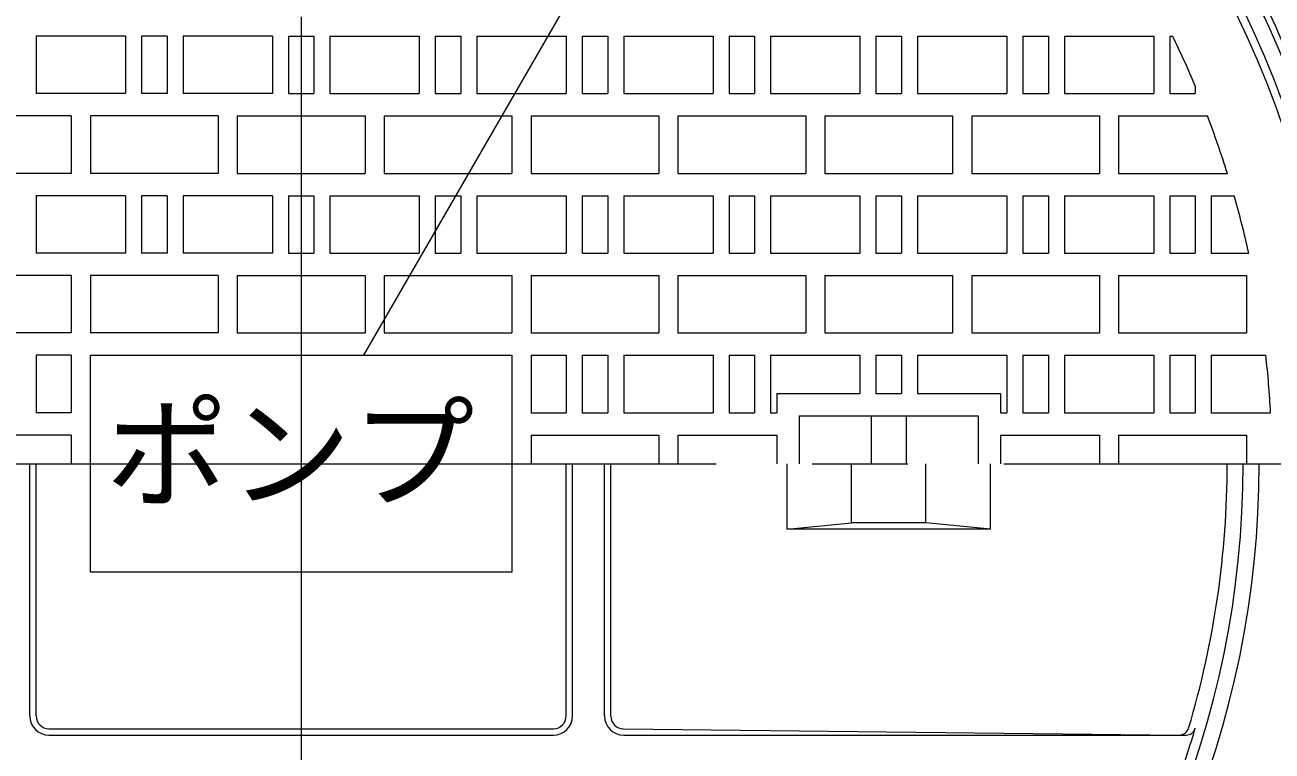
# Model space of a CAD drawing. Units: millimetres, scale not verified. Extents: x -5968 to 5968, y -4228 to 4228.
# Drawn here: x 2281.1 to 2671.6, y 1798.4 to 2025.9 of the extents above; entities that cross this region are included whole.
import ezdxf
from ezdxf.enums import TextEntityAlignment as Align

# ---------------------------------------------------------------- set-up
doc = ezdxf.new("R2010")
doc.units = ezdxf.units.MM
doc.header["$LTSCALE"] = 30
doc.linetypes.add('CHAIN2', pattern=[12, 9, -1, 1, -1])
doc.layers.add('0-A_蓋', color=3, linetype='Continuous', lineweight=9)
doc.styles.add('ＭＳ ゴシック', font='')
doc.styles.get('ＭＳ ゴシック').set_extended_font_data('MS Gothic')

msp = doc.modelspace()

# ---------------------------------------------------------------- linework, layer by layer
at = {"layer": '0-A_蓋', "color": 7, "linetype": 'CHAIN2'}
for p, q in [((2367.56, 2388.39), (2367.56, 1388.39)), ((1867.56, 1888.39), (2867.56, 1888.39))]:
    msp.add_line(p, q, dxfattribs=at)
at = {"layer": '0-A_蓋', "color": 7, "lineweight": 18}
msp.add_line((2387.19, 1922.39), (2540.06, 2187.17), dxfattribs=at)
at = {"layer": '0-A_蓋', "lineweight": 18}
for p, q in [((2312.56, 2022.39), (2312.56, 2004.39)), ((2317.56, 2022.39), (2317.56, 2004.39)), ((2325.56, 2022.39), (2317.56, 2022.39)), ((2358.56, 2022.39), (2358.56, 2004.39)), ((2363.56, 2022.39), (2371.56, 2022.39)), ((2371.56, 2022.39), (2371.56, 2004.39)), ((2376.56, 2022.39), (2376.56, 2004.39)), ((2409.56, 2022.39), (2417.56, 2022.39)), ((2417.56, 2022.39), (2417.56, 2004.39)), ((2422.56, 2022.39), (2422.56, 2004.39)), ((2455.56, 2022.39), (2463.56, 2022.39)), ((2463.56, 2022.39), (2463.56, 2004.39)), ((2468.56, 2022.39), (2468.56, 2004.39)), ((2501.56, 2022.39), (2509.56, 2022.39)), ((2509.56, 2022.39), (2509.56, 2004.39)), ((2514.56, 2022.39), (2514.56, 2004.39)), ((2547.56, 2022.39), (2555.56, 2022.39)), ((2555.56, 2022.39), (2555.56, 2004.39)), ((2560.56, 2022.39), (2560.56, 2004.39)), ((2593.56, 2022.39), (2601.56, 2022.39)), ((2601.56, 2022.39), (2601.56, 2004.39)), ((2606.56, 2022.39), (2606.56, 2004.39)), ((2639.56, 2022.39), (2640.44, 2022.39)), ((2312.56, 2004.39), (2284.56, 2004.39)), ((2358.56, 2004.39), (2330.56, 2004.39)), ((2376.56, 2004.39), (2404.56, 2004.39)), ((2422.56, 2004.39), (2450.56, 2004.39)), ((2468.56, 2004.39), (2496.56, 2004.39)), ((2514.56, 2004.39), (2542.56, 2004.39)), ((2560.56, 2004.39), (2588.56, 2004.39)), ((2606.56, 2004.39), (2634.56, 2004.39)), ((2647.56, 2006.78), (2647.56, 2004.39)), ((2295.56, 1997.39), (2255.56, 1997.39)), ((2301.56, 1997.39), (2301.56, 1979.39)), ((2341.56, 1997.39), (2301.56, 1997.39)), ((2347.56, 1997.39), (2387.56, 1997.39)), ((2387.56, 1997.39), (2387.56, 1979.39)), ((2393.56, 1997.39), (2433.56, 1997.39)), ((2433.56, 1997.39), (2433.56, 1979.39)), ((2439.56, 1997.39), (2479.56, 1997.39)), ((2479.56, 1997.39), (2479.56, 1979.39)), ((2485.56, 1997.39), (2525.56, 1997.39)), ((2525.56, 1997.39), (2525.56, 1979.39)), ((2531.56, 1997.39), (2571.56, 1997.39)), ((2571.56, 1997.39), (2571.56, 1979.39)), ((2577.56, 1997.39), (2617.56, 1997.39)), ((2617.56, 1997.39), (2617.56, 1979.39)), ((2623.56, 1997.39), (2623.56, 1979.39)), ((2623.56, 1997.39), (2651.35, 1997.39)), ((2623.56, 1979.39), (2657.62, 1979.39)), ((2312.56, 1972.39), (2312.56, 1954.39)), ((2317.56, 1972.39), (2317.56, 1954.39)), ((2325.56, 1972.39), (2317.56, 1972.39)), ((2358.56, 1972.39), (2358.56, 1954.39)), ((2363.56, 1972.39), (2371.56, 1972.39)), ((2371.56, 1972.39), (2371.56, 1954.39)), ((2376.56, 1972.39), (2376.56, 1954.39)), ((2409.56, 1972.39), (2417.56, 1972.39)), ((2417.56, 1972.39), (2417.56, 1954.39)), ((2422.56, 1972.39), (2422.56, 1954.39)), ((2455.56, 1972.39), (2463.56, 1972.39)), ((2463.56, 1972.39), (2463.56, 1954.39)), ((2468.56, 1972.39), (2468.56, 1954.39)), ((2501.56, 1972.39), (2509.56, 1972.39)), ((2509.56, 1972.39), (2509.56, 1954.39)), ((2514.56, 1972.39), (2514.56, 1954.39)), ((2547.56, 1972.39), (2555.56, 1972.39)), ((2555.56, 1972.39), (2555.56, 1954.39)), ((2560.56, 1972.39), (2560.56, 1954.39)), ((2593.56, 1972.39), (2601.56, 1972.39)), ((2601.56, 1972.39), (2601.56, 1954.39)), ((2606.56, 1972.39), (2606.56, 1954.39)), ((2639.56, 1972.39), (2647.56, 1972.39)), ((2647.56, 1972.39), (2647.56, 1954.39)), ((2652.56, 1972.39), (2652.56, 1954.39)), ((2652.56, 1972.39), (2659.73, 1972.39)), ((2312.56, 1954.39), (2284.56, 1954.39)), ((2358.56, 1954.39), (2330.56, 1954.39)), ((2376.56, 1954.39), (2404.56, 1954.39)), ((2422.56, 1954.39), (2450.56, 1954.39)), ((2468.56, 1954.39), (2496.56, 1954.39)), ((2514.56, 1954.39), (2542.56, 1954.39)), ((2560.56, 1954.39), (2588.56, 1954.39)), ((2606.56, 1954.39), (2634.56, 1954.39)), ((2652.56, 1954.39), (2664.31, 1954.39)), ((2295.56, 1947.39), (2255.56, 1947.39)), ((2295.56, 1947.39), (2295.56, 1929.39)), ((2301.56, 1947.39), (2301.56, 1929.39)), ((2341.56, 1947.39), (2301.56, 1947.39)), ((2347.56, 1947.39), (2387.56, 1947.39)), ((2387.56, 1947.39), (2387.56, 1929.39)), ((2393.56, 1947.39), (2433.56, 1947.39)), ((2433.56, 1947.39), (2433.56, 1929.39)), ((2439.56, 1947.39), (2479.56, 1947.39)), ((2439.56, 1947.39), (2439.56, 1929.39)), ((2479.56, 1947.39), (2479.56, 1929.39)), ((2485.56, 1947.39), (2525.56, 1947.39)), ((2525.56, 1947.39), (2525.56, 1929.39)), ((2531.56, 1947.39), (2571.56, 1947.39)), ((2571.56, 1947.39), (2571.56, 1929.39)), ((2577.56, 1947.39), (2617.56, 1947.39)), ((2617.56, 1947.39), (2617.56, 1929.39)), ((2623.56, 1947.39), (2663.56, 1947.39)), ((2663.56, 1947.39), (2663.56, 1929.39)), ((2295.56, 1929.39), (2255.56, 1929.39)), ((2439.56, 1929.39), (2479.56, 1929.39)), ((2284.56, 1922.39), (2284.56, 1904.39)), ((2295.56, 1922.39), (2284.56, 1922.39)), ((2295.56, 1922.39), (2295.56, 1904.39)), ((2439.56, 1922.39), (2439.56, 1904.39)), ((2439.56, 1922.39), (2450.56, 1922.39)), ((2450.56, 1922.39), (2450.56, 1904.39)), ((2455.56, 1922.39), (2463.56, 1922.39)), ((2463.56, 1922.39), (2463.56, 1904.39)), ((2468.56, 1922.39), (2468.56, 1904.39)), ((2501.56, 1922.39), (2509.56, 1922.39)), ((2509.56, 1922.39), (2509.56, 1904.39)), ((2514.56, 1922.39), (2542.56, 1922.39)), ((2514.56, 1922.39), (2514.56, 1904.39)), ((2542.56, 1922.39), (2542.56, 1910.39)), ((2547.56, 1922.39), (2555.56, 1922.39)), ((2547.56, 1922.39), (2547.56, 1910.39)), ((2555.56, 1922.39), (2555.56, 1910.39)), ((2560.56, 1922.39), (2560.56, 1910.39)), ((2593.56, 1922.39), (2601.56, 1922.39)), ((2601.56, 1922.39), (2601.56, 1904.39)), ((2606.56, 1922.39), (2606.56, 1904.39)), ((2639.56, 1922.39), (2647.56, 1922.39)), ((2647.56, 1922.39), (2647.56, 1904.39)), ((2652.56, 1922.39), (2652.56, 1904.39)), ((2652.56, 1922.39), (2669.65, 1922.39)), ((2516.56, 1910.39), (2542.56, 1910.39)), ((2516.56, 1910.39), (2516.56, 1904.39)), ((2547.56, 1910.39), (2555.56, 1910.39)), ((2560.56, 1910.39), (2586.56, 1910.39)), ((2586.56, 1910.39), (2586.56, 1904.39)), ((2295.56, 1904.39), (2284.56, 1904.39)), ((2439.56, 1904.39), (2450.56, 1904.39)), ((2468.56, 1904.39), (2496.56, 1904.39)), ((2514.56, 1904.39), (2516.56, 1904.39)), ((2523.56, 1903.39), (2579.56, 1903.39)), ((2523.56, 1903.39), (2523.56, 1888.39)), ((2546.06, 1903.39), (2546.06, 1888.39)), ((2557.06, 1903.39), (2557.06, 1888.39)), ((2579.56, 1903.39), (2579.56, 1888.39)), ((2586.56, 1904.39), (2588.56, 1904.39)), ((2606.56, 1904.39), (2634.56, 1904.39)), ((2652.56, 1904.39), (2671.14, 1904.39)), ((2295.56, 1897.39), (2295.56, 1888.39)), ((2439.56, 1897.39), (2479.56, 1897.39)), ((2439.56, 1897.39), (2439.56, 1888.39)), ((2479.56, 1897.39), (2479.56, 1888.39)), ((2485.56, 1897.39), (2485.56, 1888.39)), ((2485.56, 1897.39), (2516.56, 1897.39)), ((2516.56, 1897.39), (2516.56, 1888.39)), ((2586.56, 1897.39), (2617.56, 1897.39)), ((2586.56, 1897.39), (2586.56, 1888.39)), ((2617.56, 1897.39), (2617.56, 1888.39)), ((2623.56, 1897.39), (2663.56, 1897.39)), ((2623.56, 1897.39), (2623.56, 1888.39)), ((2663.56, 1897.39), (2663.56, 1888.39)), ((2282.56, 1809.39), (2282.56, 1888.39)), ((2284.56, 1809.39), (2284.56, 1888.39)), ((2450.56, 1809.39), (2450.56, 1888.39)), ((2452.56, 1809.39), (2452.56, 1888.39)), ((2462.56, 1809.39), (2462.56, 1888.39)), ((2464.56, 1809.32), (2464.56, 1888.39)), ((2519.74, 1867.89), (2519.74, 1888.39)), ((2583.39, 1867.89), (2583.39, 1888.39)), ((2563.2, 1869.89), (2539.92, 1869.89)), ((2288.56, 1805.39), (2446.56, 1805.39)), ((2468.52, 1805.32), (2642.58, 1803.42)), ((2288.56, 1803.39), (2446.56, 1803.39)), ((2468.56, 1803.39), (2644.69, 1803.39))]:
    msp.add_line(p, q, dxfattribs=at)
for points in [[(2312.56, 2022.39), (2284.56, 2022.39), (2284.56, 2004.39)], [(2325.56, 2022.39), (2325.56, 2004.39), (2317.56, 2004.39)], [(2358.56, 2022.39), (2330.56, 2022.39), (2330.56, 2004.39)], [(2363.56, 2022.39), (2363.56, 2004.39), (2371.56, 2004.39)], [(2376.56, 2022.39), (2404.56, 2022.39), (2404.56, 2004.39)], [(2409.56, 2022.39), (2409.56, 2004.39), (2417.56, 2004.39)], [(2422.56, 2022.39), (2450.56, 2022.39), (2450.56, 2004.39)], [(2455.56, 2022.39), (2455.56, 2004.39), (2463.56, 2004.39)], [(2468.56, 2022.39), (2496.56, 2022.39), (2496.56, 2004.39)], [(2501.56, 2022.39), (2501.56, 2004.39), (2509.56, 2004.39)], [(2514.56, 2022.39), (2542.56, 2022.39), (2542.56, 2004.39)], [(2547.56, 2022.39), (2547.56, 2004.39), (2555.56, 2004.39)], [(2560.56, 2022.39), (2588.56, 2022.39), (2588.56, 2004.39)], [(2593.56, 2022.39), (2593.56, 2004.39), (2601.56, 2004.39)], [(2606.56, 2022.39), (2634.56, 2022.39), (2634.56, 2004.39)], [(2639.56, 2022.39), (2639.56, 2004.39), (2647.56, 2004.39)], [(2295.56, 1997.39), (2295.56, 1979.39), (2255.56, 1979.39)], [(2341.56, 1997.39), (2341.56, 1979.39), (2301.56, 1979.39)], [(2347.56, 1997.39), (2347.56, 1979.39), (2387.56, 1979.39)], [(2393.56, 1997.39), (2393.56, 1979.39), (2433.56, 1979.39)], [(2439.56, 1997.39), (2439.56, 1979.39), (2479.56, 1979.39)], [(2485.56, 1997.39), (2485.56, 1979.39), (2525.56, 1979.39)], [(2531.56, 1997.39), (2531.56, 1979.39), (2571.56, 1979.39)], [(2577.56, 1997.39), (2577.56, 1979.39), (2617.56, 1979.39)], [(2312.56, 1972.39), (2284.56, 1972.39), (2284.56, 1954.39)], [(2325.56, 1972.39), (2325.56, 1954.39), (2317.56, 1954.39)], [(2358.56, 1972.39), (2330.56, 1972.39), (2330.56, 1954.39)], [(2363.56, 1972.39), (2363.56, 1954.39), (2371.56, 1954.39)], [(2376.56, 1972.39), (2404.56, 1972.39), (2404.56, 1954.39)], [(2409.56, 1972.39), (2409.56, 1954.39), (2417.56, 1954.39)], [(2422.56, 1972.39), (2450.56, 1972.39), (2450.56, 1954.39)], [(2455.56, 1972.39), (2455.56, 1954.39), (2463.56, 1954.39)], [(2468.56, 1972.39), (2496.56, 1972.39), (2496.56, 1954.39)], [(2501.56, 1972.39), (2501.56, 1954.39), (2509.56, 1954.39)], [(2514.56, 1972.39), (2542.56, 1972.39), (2542.56, 1954.39)], [(2547.56, 1972.39), (2547.56, 1954.39), (2555.56, 1954.39)], [(2560.56, 1972.39), (2588.56, 1972.39), (2588.56, 1954.39)], [(2593.56, 1972.39), (2593.56, 1954.39), (2601.56, 1954.39)], [(2606.56, 1972.39), (2634.56, 1972.39), (2634.56, 1954.39)], [(2639.56, 1972.39), (2639.56, 1954.39), (2647.56, 1954.39)], [(2341.56, 1947.39), (2341.56, 1929.39), (2301.56, 1929.39)], [(2347.56, 1947.39), (2347.56, 1929.39), (2387.56, 1929.39)], [(2393.56, 1947.39), (2393.56, 1929.39), (2433.56, 1929.39)], [(2485.56, 1947.39), (2485.56, 1929.39), (2525.56, 1929.39)], [(2531.56, 1947.39), (2531.56, 1929.39), (2571.56, 1929.39)], [(2577.56, 1947.39), (2577.56, 1929.39), (2617.56, 1929.39)], [(2623.56, 1947.39), (2623.56, 1929.39), (2663.56, 1929.39)], [(2455.56, 1922.39), (2455.56, 1904.39), (2463.56, 1904.39)], [(2468.56, 1922.39), (2496.56, 1922.39), (2496.56, 1904.39)], [(2501.56, 1922.39), (2501.56, 1904.39), (2509.56, 1904.39)], [(2560.56, 1922.39), (2588.56, 1922.39), (2588.56, 1904.39)], [(2593.56, 1922.39), (2593.56, 1904.39), (2601.56, 1904.39)], [(2606.56, 1922.39), (2634.56, 1922.39), (2634.56, 1904.39)], [(2639.56, 1922.39), (2639.56, 1904.39), (2647.56, 1904.39)], [(2295.56, 1897.39), (2255.56, 1897.39), (2255.56, 1888.39)], [(2583.39, 1867.89), (2519.74, 1867.89), (2539.92, 1869.89), (2539.92, 1888.39)], [(2583.39, 1867.89), (2563.2, 1869.89), (2563.2, 1888.39)]]:
    msp.add_lwpolyline(points, dxfattribs=at)
at = {"layer": '0-A_蓋', "color": 7, "lineweight": 18}
msp.add_lwpolyline([(2301.56, 1854.39), (2301.56, 1922.39), (2433.56, 1922.39), (2433.56, 1854.39)], close=True, dxfattribs=at)
at = {"layer": '0-A_蓋'}
for radius in [450, 440]:
    msp.add_circle((2367.56, 1888.39), radius, dxfattribs=at)
at = {"layer": '0-A_蓋', "color": 2, "lineweight": 18}
for radius, start, end in [(332.5, 0, 180), (327.5, 0, 180), (355, 316.3759, 43.6241), (354, 0, 41.1937), (343, 0, 40.9159), (341, 0, 40.8678), (334.5, 0, 40.8122), (300, 180, 359.9999)]:
    msp.add_arc((2367.56, 1888.39), radius, start, end, dxfattribs=at)
at = {"layer": '0-A_蓋', "lineweight": 18}
for centre, radius, start, end in [((2367.56, 1888.39), 325, 0, 180), ((2367.56, 1888.39), 304, 22.9196, 26.1543), ((2367.56, 1888.39), 304, 17.4181, 21.0113), ((2367.56, 1888.39), 304, 12.5391, 16.0404), ((2367.56, 1888.39), 304, 3.017, 6.4215), ((2367.56, 1888.39), 295, 180, 360), ((2367.56, 1888.39), 290, 343.4031, 360), ((2288.56, 1809.39), 6, 180, 270), ((2288.56, 1809.39), 4, 180, 270), ((2446.56, 1809.39), 4, 270, 0), ((2446.56, 1809.39), 6, 270, 0), ((2468.56, 1809.39), 6, 180, 270), ((2468.56, 1809.32), 4, 180, 269.3738), ((2367.56, 1888.39), 292, 340.1781, 343.5167), ((2642.61, 1806.42), 3, 269.3739, 343.4035), ((2644.69, 1806.39), 3, 270, 343.5164)]:
    msp.add_arc(centre, radius, start, end, dxfattribs=at)
at = {"layer": '0-A_蓋', "color": 2}
msp.add_arc((2367.56, 1888.39), 400, 180, 0, dxfattribs=at)

# ---------------------------------------------------------------- texts
at = {"layer": '0-A_蓋', "color": 7, "style": 'ＭＳ ゴシック'}
msp.add_text('ポンプ', height=28.23, dxfattribs=at).set_placement((2306.31, 1869.14), align=Align.BOTTOM_LEFT)

doc.saveas('drawing.dxf')
